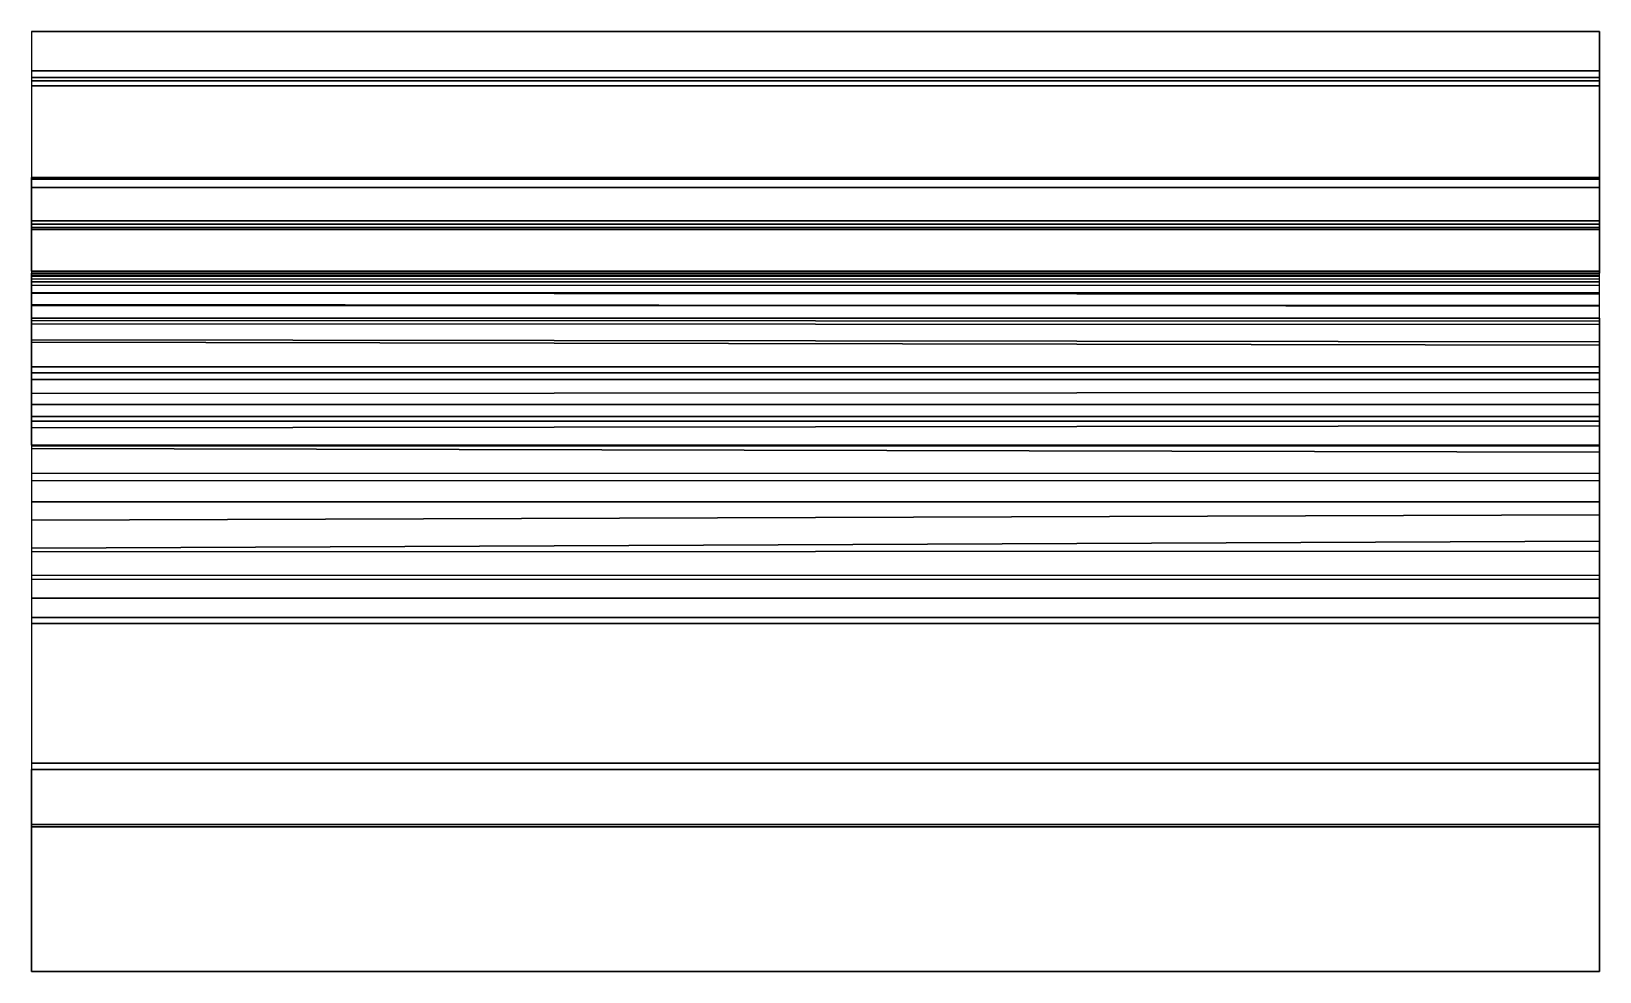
# Model space of a CAD drawing. Extents: x 0 to 50, y -30 to 0.
import ezdxf

# ---------------------------------------------------------------- set-up
doc = ezdxf.new("R2010")
doc.units = 0
doc.header["$MEASUREMENT"] = 0
doc.layers.get('0').update_dxf_attribs({"linetype": 'CONTINUOUS'})

msp = doc.modelspace()

# ---------------------------------------------------------------- linework, layer by layer
at = {"extrusion": (-1, 0, 1e-16)}
for p, q in [((0, 0, 23.691), (0, 0, 26.521)), ((0, 0, 33.374), (0, 0, 36.254)), ((0, 0, 39.335), (0, 0, 42.097)), ((0, 0, 17.751), (0, -6.326, 17.751)), ((50, 0, 23.691), (50, 0, 26.521)), ((50, 0, 33.374), (50, 0, 36.254)), ((50, 0, 39.335), (50, 0, 42.097)), ((50, 0, 17.751), (50, -6.326, 17.751)), ((0, -7.65, 60), (0, -7.65, 48.965)), ((0, -12.285), (0, -7.71)), ((0, -7.71, 11.206), (0, -7.71)), ((50, -7.65, 60), (50, -7.65, 48.965)), ((50, -12.285), (50, -7.71)), ((50, -7.71, 11.206), (50, -7.71)), ((0, -18.701, 54.532), (0, -30, 54.532)), ((50, -18.701, 54.532), (50, -30, 54.532)), ((0, -23.546, 60), (0, -23.546, 56.028)), ((0, -30, 60), (0, -23.546, 60)), ((50, -23.546, 60), (50, -23.546, 56.028)), ((50, -30, 60), (50, -23.546, 60)), ((0, -30, 56.298), (0, -30, 54.532)), ((0, -30, 5.351), (0, -30, 3.979)), ((0, -30, 1.854), (0, -30)), ((50, -30, 56.298), (50, -30, 54.532)), ((50, -30, 5.351), (50, -30, 3.979)), ((50, -30, 1.854), (50, -30))]:
    msp.add_line(p, q, dxfattribs=at)
for p, q in [((0, -7.65, 48.965), (0, -6.15, 42.097)), ((0, -6.326, 17.751), (0, -7.71, 11.206)), ((50, -6.15, 42.097), (50, -7.65, 48.965)), ((50, -6.326, 17.751), (50, -7.71, 11.206)), ((0, -7.808, 16.702), (50, -7.802, 16.792)), ((50, -7.808, 43.807), (0, -7.812, 43.844)), ((0, -7.909, 15.75), (50, -7.901, 15.807)), ((50, -7.993, 45.099), (0, -7.988, 45.073)), ((0, -8.094, 14.766), (50, -8.107, 14.712)), ((50, -8.341, 46.431), (0, -8.341, 46.432)), ((0, -8.354, 13.818), (50, -8.388, 13.713)), ((50, -8.764, 47.539), (0, -8.712, 47.419)), ((0, -8.753, 12.739), (50, -8.742, 12.765)), ((0, -9.146, 3.341), (0, -13.208, 5.562)), ((0, -9.227, 11.749), (50, -9.243, 11.72)), ((50, -9.348, 48.69), (0, -9.33, 48.658)), ((50, -9.146, 3.341), (50, -13.208, 5.562)), ((0, -9.844, 10.723), (50, -9.909, 10.626)), ((50, -10.008, 49.706), (0, -9.913, 49.572)), ((50, -10.702, 50.572), (0, -10.702, 50.572)), ((0, -10.898, 9.365), (50, -10.898, 9.365)), ((0, -11.106, 56.028), (0, -23.546, 56.028)), ((50, -11.106, 56.028), (50, -23.546, 56.028)), ((50, -11.519, 51.411), (0, -11.555, 51.445)), ((0, -11.907, 8.362), (50, -11.907, 8.362)), ((50, -12.588, 52.294), (0, -12.654, 52.342)), ((0, -13.208, 5.562), (0, -18.086, 3.979)), ((0, -13.23, 7.346), (50, -13.219, 7.353)), ((50, -13.423, 52.851), (0, -13.306, 52.779)), ((50, -13.208, 5.562), (50, -18.086, 3.979)), ((50, -14.091, 6.823), (0, -14.107, 6.814)), ((50, -14.334, 53.351), (0, -14.337, 53.352)), ((50, -15.006, 6.366), (0, -15.022, 6.359)), ((50, -15.421, 53.819), (0, -15.596, 53.883)), ((50, -16.267, 5.884), (0, -16.492, 5.814)), ((50, -16.583, 54.186), (0, -16.602, 54.191)), ((50, -17.349, 5.591), (0, -17.366, 5.587)), ((50, -17.48, 54.381), (0, -17.489, 54.382))]:
    msp.add_line(p, q)
for points in [[(50, -6.15, 42.097), (50, 0, 42.097), (0, 0, 42.097), (0, -6.15, 42.097)], [(50, 0, 42.097), (50, 0, 39.335), (0, 0, 39.335), (0, 0, 42.097)], [(50, -1.736, 39.335), (50, 0, 39.335), (0, 0, 39.335), (0, -1.736, 39.335)], [(50, 0, 36.254), (0, 0, 36.254), (0, -1.47, 36.254), (50, -1.47, 36.254)], [(50, 0, 36.254), (0, 0, 36.254), (0, 0, 33.374), (50, 0, 33.374)], [(50, 0, 33.374), (0, 0, 33.374), (0, -6.257, 33.374), (50, -6.257, 33.374)], [(50, 0, 26.521), (0, 0, 26.521), (0, -6.257, 26.521), (50, -6.257, 26.521)], [(50, 0, 26.521), (0, 0, 26.521), (0, 0, 23.691), (50, 0, 23.691)], [(50, 0, 23.691), (0, 0, 23.691), (0, -1.577, 23.691), (50, -1.577, 23.691)], [(50, -1.258, 20.451), (50, 0, 20.451), (0, 0, 20.451), (0, -1.258, 20.451)], [(50, 0, 17.751), (50, 0, 20.451), (0, 0, 20.451), (0, 0, 17.751)], [(50, -6.326, 17.751), (50, 0, 17.751), (0, 0, 17.751), (0, -6.326, 17.751)], [(50, -1.258, 18.698), (0, -1.258, 18.698), (0, -4.715, 18.698), (50, -4.715, 18.698)], [(50, -1.258, 20.451), (0, -1.258, 20.451), (0, -1.258, 18.698), (50, -1.258, 18.698)], [(50, -4.661, 34.501), (50, -1.47, 34.501), (0, -1.47, 34.501), (0, -4.661, 34.501)], [(50, -1.47, 36.254), (0, -1.47, 36.254), (0, -1.47, 34.501), (50, -1.47, 34.501)], [(50, -1.577, 25.391), (0, -1.577, 25.391), (0, -1.577, 23.691), (50, -1.577, 23.691)], [(50, -1.577, 25.391), (0, -1.577, 25.391), (0, -4.981, 25.391), (50, -4.981, 25.391)], [(50, -1.736, 41.035), (0, -1.736, 41.035), (0, -1.736, 39.335), (50, -1.736, 39.335)], [(50, -4.661, 41.035), (50, -1.736, 41.035), (0, -1.736, 41.035), (0, -4.661, 41.035)], [(50, -4.661, 41.035), (0, -4.661, 41.035), (0, -4.661, 39.175), (50, -4.661, 39.175)], [(50, -4.661, 39.175), (0, -4.661, 39.175), (0, -6.15, 39.175), (50, -6.15, 39.175)], [(0, -4.661, 36.254), (0, -4.661, 36.254), (0, -6.15, 36.254)], [(50, -6.15, 36.254), (50, -4.661, 36.254), (0, -4.661, 36.254), (0, -6.15, 36.254)], [(50, -4.661, 36.254), (0, -4.661, 36.254), (0, -4.661, 34.501), (50, -4.661, 34.501)], [(50, -4.715, 20.397), (0, -4.715, 20.397), (0, -6.045, 20.397), (50, -6.045, 20.397)], [(50, -4.715, 20.397), (50, -4.715, 18.698), (0, -4.715, 18.698), (0, -4.715, 20.397)], [(50, -4.981, 25.391), (0, -4.981, 25.391), (0, -4.981, 23.372), (50, -4.981, 23.372)], [(50, -4.981, 23.372), (0, -4.981, 23.372), (0, -6.045, 23.372), (50, -6.045, 23.372)], [(50, -6.045, 23.372), (0, -6.045, 23.372), (0, -6.045, 20.397), (50, -6.045, 20.397)], [(50, -6.15, 39.175), (0, -6.15, 39.175), (0, -6.15, 36.254), (50, -6.15, 36.254)], [(50, -7.65, 48.965), (0, -7.65, 48.965), (0, -6.15, 42.097), (50, -6.15, 42.097)], [(50, -6.257, 33.374), (0, -6.257, 33.374), (0, -6.257, 26.521), (50, -6.257, 26.521)], [(50, -7.71, 11.206), (50, -6.326, 17.751), (0, -6.326, 17.751), (0, -7.71, 11.206)], [(50, -8.107, 14.712), (49.999, -7.901, 15.807), (0, -7.909, 15.75), (-0.001, -8.094, 14.766)], [(50, -7.65, 60), (0, -7.65, 60), (0, -12.435, 60), (50, -12.435, 60)], [(50, -7.65, 60), (0, -7.65, 60), (0, -7.65, 48.965), (50, -7.65, 48.965)], [(50, -7.71), (50, -7.71, 11.206), (0, -7.71, 11.206), (0, -7.71)], [(50, -12.285), (50, -7.71), (0, -7.71), (0, -12.285)], [(50, -7.783, 17.751), (50, -7.783, 42.139), (0, -7.783, 42.139), (0, -7.783, 17.751)], [(50, -7.802, 16.792), (50, -7.783, 17.751), (0, -7.783, 17.751), (0.002, -7.808, 16.702)], [(0, -7.783, 42.139), (0.001, -7.812, 43.844), (49.999, -7.808, 43.807), (49.999, -7.783, 42.139)], [(0, -7.812, 43.844), (0, -7.988, 45.073), (50, -7.993, 45.099), (49.999, -7.808, 43.807)], [(0, -7.988, 45.073), (0, -8.341, 46.432), (50, -8.341, 46.431), (50, -7.993, 45.099)], [(50, -7.901, 15.807), (49.998, -7.802, 16.792), (0.002, -7.808, 16.702), (0.003, -7.909, 15.75)], [(50, -8.388, 13.713), (50, -8.107, 14.712), (0, -8.094, 14.766), (0, -8.354, 13.818)], [(0, -8.341, 46.432), (0, -8.712, 47.419), (50, -8.764, 47.539), (50, -8.341, 46.431)], [(50, -8.742, 12.765), (50, -8.388, 13.713), (0, -8.354, 13.818), (0, -8.753, 12.739)], [(0, -8.712, 47.419), (0, -9.33, 48.658), (50, -9.348, 48.69), (50, -8.764, 47.539)], [(50, -9.243, 11.72), (49.999, -8.742, 12.765), (0, -8.743, 12.766), (0, -9.227, 11.749)], [(50, -12.285, 1.64), (50, -9.146, 1.64), (0, -9.146, 1.64), (0, -12.285, 1.64)], [(50, -9.146, 1.64), (50, -9.146, 3.341), (0, -9.146, 3.341), (0, -9.146, 1.64)], [(50, -9.146, 3.341), (50, -13.208, 5.562), (0, -13.208, 5.562), (0, -9.146, 3.341)], [(50, -9.909, 10.626), (50, -9.243, 11.72), (0, -9.227, 11.749), (0, -9.844, 10.723)], [(0, -9.33, 48.658), (0, -9.913, 49.572), (50, -10.008, 49.706), (50, -9.348, 48.69)], [(50, -10.898, 9.365), (50, -9.909, 10.626), (0, -9.844, 10.723), (0, -10.898, 9.365)], [(0, -9.913, 49.572), (0, -10.702, 50.572), (50, -10.702, 50.572), (50, -10.008, 49.706)], [(0, -10.702, 50.572), (0, -11.555, 51.445), (50, -11.519, 51.411), (50, -10.702, 50.572)], [(50, -11.907, 8.362), (50, -10.898, 9.365), (0, -10.898, 9.365), (0, -11.907, 8.362)], [(50, -12.435, 57.992), (50, -11.106, 57.992), (0, -11.106, 57.992), (0, -12.435, 57.992)], [(50, -11.106, 57.992), (0, -11.106, 57.992), (0, -11.106, 56.028), (50, -11.106, 56.028)], [(50, -11.106, 56.028), (0, -11.106, 56.028), (0, -23.546, 56.028), (50, -23.546, 56.028)], [(0, -11.555, 51.445), (0, -12.654, 52.342), (50, -12.588, 52.294), (49.999, -11.519, 51.411)], [(50, -13.219, 7.353), (50, -11.907, 8.362), (0, -11.907, 8.362), (0, -13.23, 7.346)], [(50, -12.285), (50, -12.285, 1.64), (0, -12.285, 1.64), (0, -12.285)], [(0, -12.435, 60), (0, -12.435, 57.992), (50, -12.435, 57.992), (50, -12.435, 60)], [(0, -12.654, 52.342), (-0.002, -13.306, 52.779), (50, -13.423, 52.851), (50, -12.588, 52.294)], [(50, -18.086, 3.979), (50, -13.208, 5.562), (0, -13.208, 5.562), (0, -18.086, 3.979)], [(50, -14.091, 6.823), (50, -13.219, 7.353), (0, -13.23, 7.346), (0, -14.107, 6.814)], [(0, -13.306, 52.779), (0, -14.337, 53.352), (50, -14.334, 53.351), (50, -13.423, 52.851)], [(50, -15.006, 6.366), (50, -14.091, 6.823), (0, -14.107, 6.814), (0, -15.022, 6.359)], [(0, -14.337, 53.352), (0.005, -15.596, 53.883), (50, -15.421, 53.819), (50, -14.334, 53.351)], [(50, -16.267, 5.884), (50, -15.006, 6.366), (0, -15.006, 6.367), (0, -16.492, 5.814)], [(0, -15.596, 53.883), (0, -16.602, 54.191), (50, -16.583, 54.186), (50, -15.421, 53.819)], [(50, -17.349, 5.591), (50, -16.267, 5.884), (0, -16.492, 5.814), (0, -17.366, 5.587)], [(0, -16.602, 54.191), (0, -17.489, 54.382), (50, -17.48, 54.381), (50, -16.583, 54.186)], [(50, -18.893, 5.351), (50, -17.349, 5.591), (0, -17.366, 5.587), (0, -18.893, 5.351)], [(0, -17.489, 54.382), (0, -18.701, 54.532), (50, -18.701, 54.532), (50, -17.48, 54.381)], [(50, -23.353, 3.979), (50, -18.086, 3.979), (0, -18.086, 3.979), (0, -23.353, 3.979)], [(50, -18.701, 54.532), (0, -18.701, 54.532), (0, -30, 54.532), (50, -30, 54.532)], [(50, -30, 5.351), (50, -18.893, 5.351), (0, -18.893, 5.351), (0, -30, 5.351)], [(50, -23.353), (50, -23.353, 3.979), (0, -23.353, 3.979), (0, -23.353)], [(50, -30), (50, -23.353), (0, -23.353), (0, -30)], [(50, -23.546, 60), (0, -23.546, 60), (0, -23.546, 56.028), (50, -23.546, 56.028)], [(50, -23.546, 60), (0, -23.546, 60), (0, -30, 60), (50, -30, 60)], [(50, -25.308, 57.998), (0, -25.308, 57.998), (0, -30, 57.998), (50, -30, 57.998)], [(50, -25.308, 57.998), (0, -25.308, 57.998), (0, -25.308, 56.298), (50, -25.308, 56.298)], [(50, -25.308, 56.298), (0, -25.308, 56.298), (0, -30, 56.298), (50, -30, 56.298)], [(50, -30, 1.854), (50, -25.375, 1.854), (0, -25.375, 1.854), (0, -30, 1.854)], [(50, -25.375, 1.854), (50, -25.375, 3.979), (0, -25.375, 3.979), (0, -25.375, 1.854)], [(50, -25.375, 3.979), (0, -25.375, 3.979), (0, -30, 3.979), (50, -30, 3.979)], [(50, -30, 60), (0, -30, 60), (0, -30, 57.998), (50, -30, 57.998)], [(50, -30, 56.298), (0, -30, 56.298), (0, -30, 54.532), (50, -30, 54.532)], [(50, -30), (50, -30, 1.854), (0, -30, 1.854), (0, -30)], [(50, -30, 3.979), (50, -30, 5.351), (0, -30, 5.351), (0, -30, 3.979)]]:
    msp.add_3dface(points)

doc.saveas('drawing.dxf')
